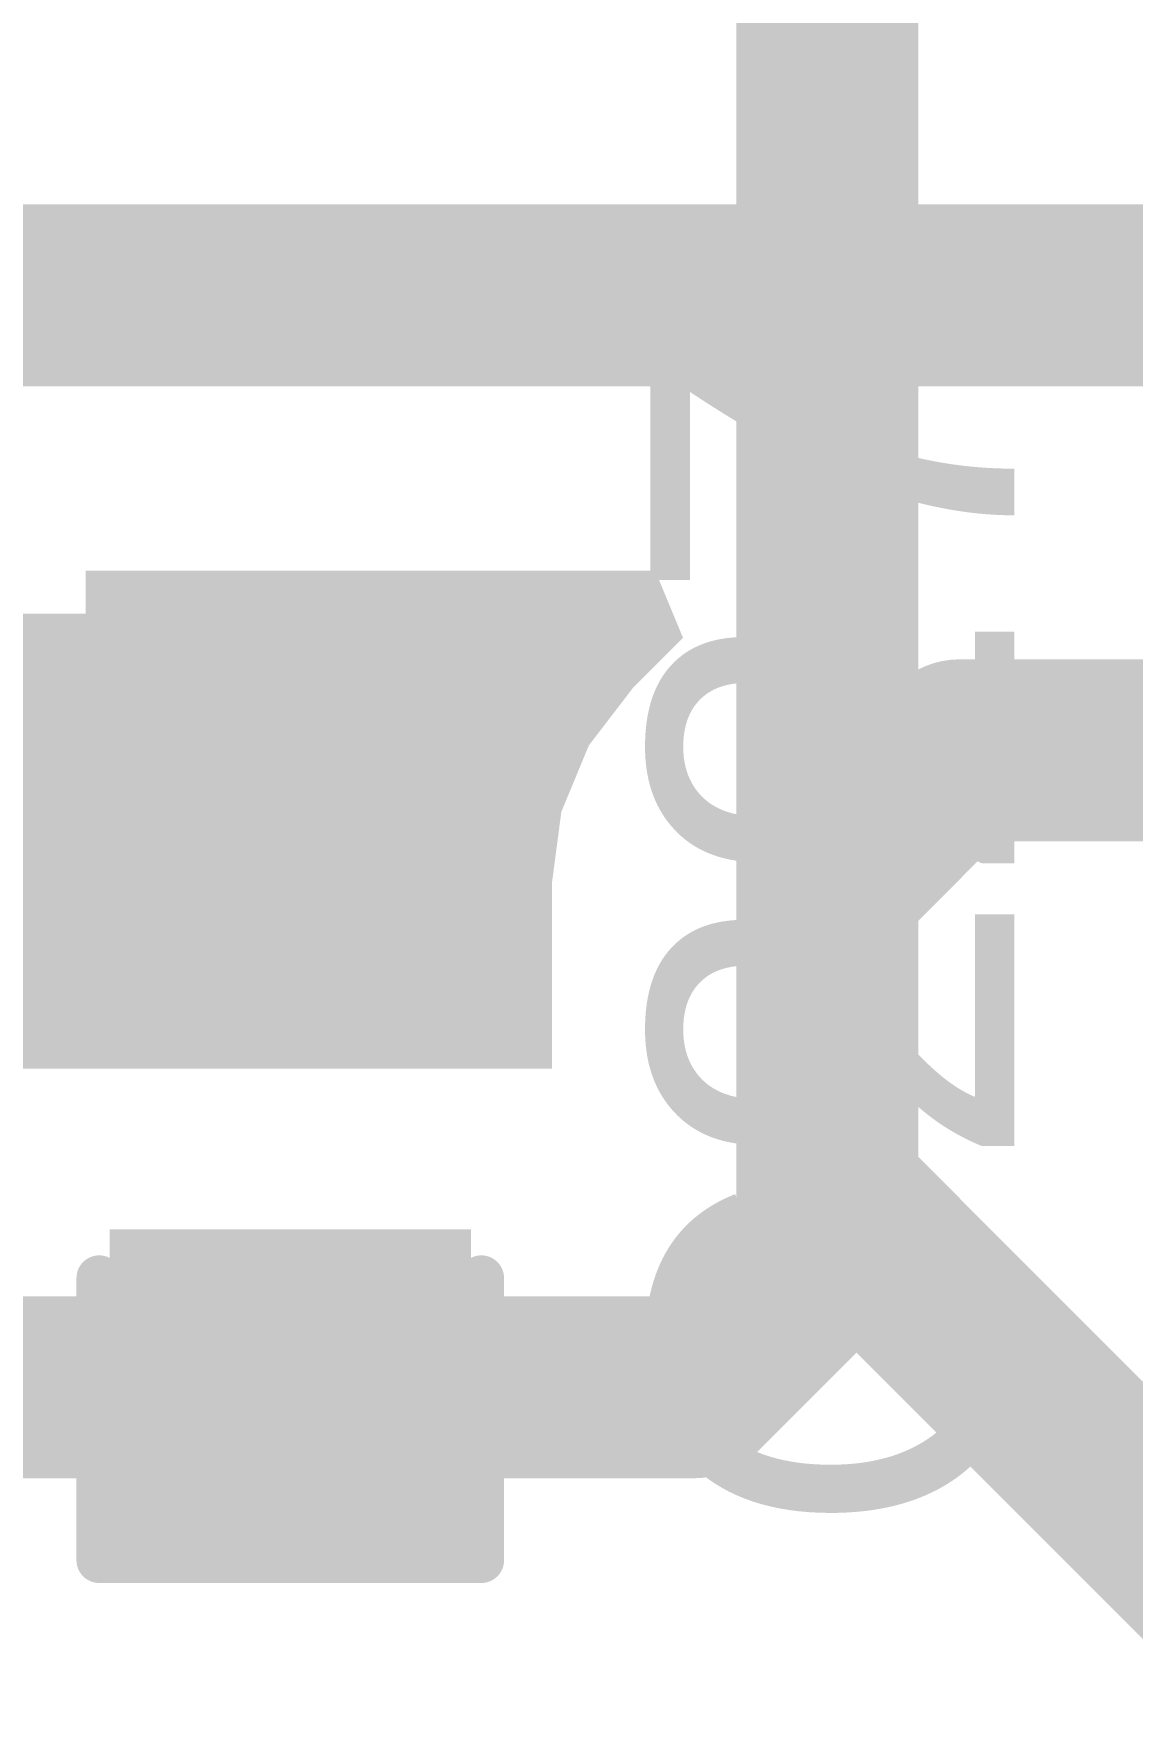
# Model space of a CAD drawing. Header units: inches. Extents: x 68 to 568, y 3 to 460.
# Drawn here: x 149.52 to 152.589, y 11.212 to 15.876 of the extents above; entities that cross this region are included whole.
import ezdxf

# ---------------------------------------------------------------- set-up
doc = ezdxf.new("R2010")
doc.units = ezdxf.units.IN
for name, color, linetype in [('Bottom Layer', 5, 'Continuous'), ('Top Layer', 1, 'Continuous'), ('Top Overlay', 2, 'Continuous'), ('Top Paste', 8, 'Continuous'), ('Top Solder', 216, 'Continuous')]:
    doc.layers.add(name, color=color, linetype=linetype)
doc.styles.add('Arial', font='', dxfattribs={"height": 0.2})
doc.styles.get('Arial').set_extended_font_data('Arial')

# ---------------------------------------------------------------- blocks, each defined once
blk = doc.blocks.new('C___0603_125')
at = {"layer": 'Top Layer'}
for points in [[(-0.381, 0.4445), (-0.381, -0.4445), (-1.143, -0.4445), (-1.143, 0.4445)], [(1.143, 0.4445), (1.143, -0.4445), (0.381, -0.4445), (0.381, 0.4445)]]:
    blk.add_hatch(color=1, dxfattribs=at).paths.add_polyline_path(points)
at = {"layer": 'Top Paste'}
for points in [[(-0.381, 0.4445), (-0.381, -0.4445), (-1.143, -0.4445), (-1.143, 0.4445)], [(1.143, 0.4445), (1.143, -0.4445), (0.381, -0.4445), (0.381, 0.4445)]]:
    blk.add_hatch(color=8, dxfattribs=at).paths.add_polyline_path(points)
at = {"layer": 'Top Solder'}
for points in [[(-0.321, 0.5045), (-0.321, -0.5045), (-1.203, -0.5045), (-1.203, 0.5045)], [(1.203, 0.5045), (1.203, -0.5045), (0.321, -0.5045), (0.321, 0.5045)]]:
    blk.add_hatch(color=216, dxfattribs=at).paths.add_polyline_path(points)
at = {"layer": 'Top Overlay'}
for points in [[(-1.2446, -0.5334, 0.127, 0.127, 0), (-1.2446, 0.5334, 0.127, 0.127, 0)], [(-0.4572, 0.5334, 0.127, 0.127, 0), (-1.2446, 0.5334, 0.127, 0.127, 0)], [(1.2446, 0.5334, 0.127, 0.127, 0), (0.4572, 0.5334, 0.127, 0.127, 0)], [(1.2446, -0.5334, 0.127, 0.127, 0), (1.2446, 0.5334, 0.127, 0.127, 0)], [(-0.4572, -0.5334, 0.127, 0.127, 0), (-1.2446, -0.5334, 0.127, 0.127, 0)], [(1.2446, -0.5334, 0.127, 0.127, 0), (0.4572, -0.5334, 0.127, 0.127, 0)]]:
    blk.add_lwpolyline(points, format="xyseb", dxfattribs=at)
for points in [[(-1.2764, 0.5334, 0.0635, 0.0635, 1), (-1.2128, 0.5334, 0.0635, 0.0635, 1)], [(-1.2764, 0.5334, 0.0635, 0.0635, 1), (-1.2128, 0.5334, 0.0635, 0.0635, 1)], [(-0.4889, 0.5334, 0.0635, 0.0635, 1), (-0.4254, 0.5334, 0.0635, 0.0635, 1)], [(0.4254, 0.5334, 0.0635, 0.0635, 1), (0.4889, 0.5334, 0.0635, 0.0635, 1)], [(1.2128, 0.5334, 0.0635, 0.0635, 1), (1.2764, 0.5334, 0.0635, 0.0635, 1)], [(1.2128, 0.5334, 0.0635, 0.0635, 1), (1.2764, 0.5334, 0.0635, 0.0635, 1)], [(-1.2764, -0.5334, 0.0635, 0.0635, 1), (-1.2128, -0.5334, 0.0635, 0.0635, 1)], [(-1.2764, -0.5334, 0.0635, 0.0635, 1), (-1.2128, -0.5334, 0.0635, 0.0635, 1)], [(-0.4889, -0.5334, 0.0635, 0.0635, 1), (-0.4254, -0.5334, 0.0635, 0.0635, 1)], [(0.4254, -0.5334, 0.0635, 0.0635, 1), (0.4889, -0.5334, 0.0635, 0.0635, 1)], [(1.2128, -0.5334, 0.0635, 0.0635, 1), (1.2764, -0.5334, 0.0635, 0.0635, 1)], [(1.2128, -0.5334, 0.0635, 0.0635, 1), (1.2764, -0.5334, 0.0635, 0.0635, 1)]]:
    blk.add_lwpolyline(points, format="xyseb", close=True, dxfattribs=at)

msp = doc.modelspace()

# ---------------------------------------------------------------- hatches: boundary and pattern name
at = {"layer": 'Top Layer'}
msp.add_hatch(color=1, dxfattribs=at).paths.add_polyline_path([(143.5154, 14.6015), (143.6746, 14.4794), (143.86, 14.4026), (144.0589, 14.3764), (144.0589, 14.3764), (146.2364, 14.3764), (146.2364, 14.256), (149.6654, 14.256), (149.6654, 14.3764), (151.2557, 14.3764), (151.3335, 14.1887), (151.1926, 14.0478), (151.0705, 13.8886), (150.9937, 13.7032), (150.9675, 13.5043), (150.9675, 12.986), (149.2844, 12.986), (149.2844, 12.8655), (143.3828, 12.8655), (142.5181, 13.7303), (142.5181, 15.3115), (142.7213, 15.3957)])

# ---------------------------------------------------------------- linework, layer by layer
at = {"layer": 'Bottom Layer'}
for points in [[(151.7361, 12.635, 0.508, 0.508, 0), (151.7361, 17.685, 0.508, 0.508, 0)], [(151.7361, 12.635, 0.508, 0.508, 0), (152.9056, 11.4655, 0.508, 0.508, 0)]]:
    msp.add_lwpolyline(points, format="xyseb", dxfattribs=at)
msp.add_lwpolyline([(151.6091, 12.635, 0.254, 0.254, 1), (151.8631, 12.635, 0.254, 0.254, 1)], format="xyseb", close=True, dxfattribs=at)
msp.add_lwpolyline([(151.6091, 12.635, 0.254, 0.254, 1), (151.8631, 12.635, 0.254, 0.254, 1)], format="xyseb", close=True, dxfattribs=at)
at = {"layer": 'Top Layer'}
for points in [[(148.7129, 15.145, 0.508, 0.508, 0), (153.4858, 15.145, 0.508, 0.508, 0)], [(151.7361, 13.5043, 0.508, 0.508, 0), (152.1067, 13.875, 0.508, 0.508, 0)], [(152.1067, 13.875, 0.508, 0.508, 0), (153.4858, 13.875, 0.508, 0.508, 0)], [(151.7361, 12.4715, 0.508, 0.508, 0), (151.7361, 13.5043, 0.508, 0.508, 0)], [(151.3616, 12.097, 0.508, 0.508, 0), (151.7361, 12.4715, 0.508, 0.508, 0)], [(143.0645, 12.097, 0.508, 0.508, 0), (150.241, 12.097, 0.508, 0.508, 0)], [(150.241, 12.097, 0.508, 0.508, 0), (151.3616, 12.097, 0.508, 0.508, 0)]]:
    msp.add_lwpolyline(points, format="xyseb", dxfattribs=at)
for points in [[(151.9797, 13.875, 0.254, 0.254, 1), (152.2337, 13.875, 0.254, 0.254, 1)], [(151.9797, 13.875, 0.254, 0.254, 1), (152.2337, 13.875, 0.254, 0.254, 1)], [(151.6091, 13.5043, 0.254, 0.254, 1), (151.8631, 13.5043, 0.254, 0.254, 1)], [(151.6091, 13.5043, 0.254, 0.254, 1), (151.8631, 13.5043, 0.254, 0.254, 1)], [(151.6091, 12.4715, 0.254, 0.254, 1), (151.8631, 12.4715, 0.254, 0.254, 1)], [(151.6091, 12.4715, 0.254, 0.254, 1), (151.8631, 12.4715, 0.254, 0.254, 1)], [(150.114, 12.097, 0.254, 0.254, 1), (150.368, 12.097, 0.254, 0.254, 1)], [(150.114, 12.097, 0.254, 0.254, 1), (150.368, 12.097, 0.254, 0.254, 1)], [(151.2346, 12.097, 0.254, 0.254, 1), (151.4886, 12.097, 0.254, 0.254, 1)], [(151.2346, 12.097, 0.254, 0.254, 1), (151.4886, 12.097, 0.254, 0.254, 1)]]:
    msp.add_lwpolyline(points, format="xyseb", close=True, dxfattribs=at)

# ---------------------------------------------------------------- block references
at = {"rotation": 270}
msp.add_blockref('C___0603_125', (150.2369, 12.859), dxfattribs=at)

# ---------------------------------------------------------------- texts
at = {"layer": 'Top Overlay', "style": 'Arial'}
msp.add_text('C227', height=1.016, rotation=90, dxfattribs=at).set_placement((152.2585, 11.6744))

doc.saveas('drawing.dxf')
